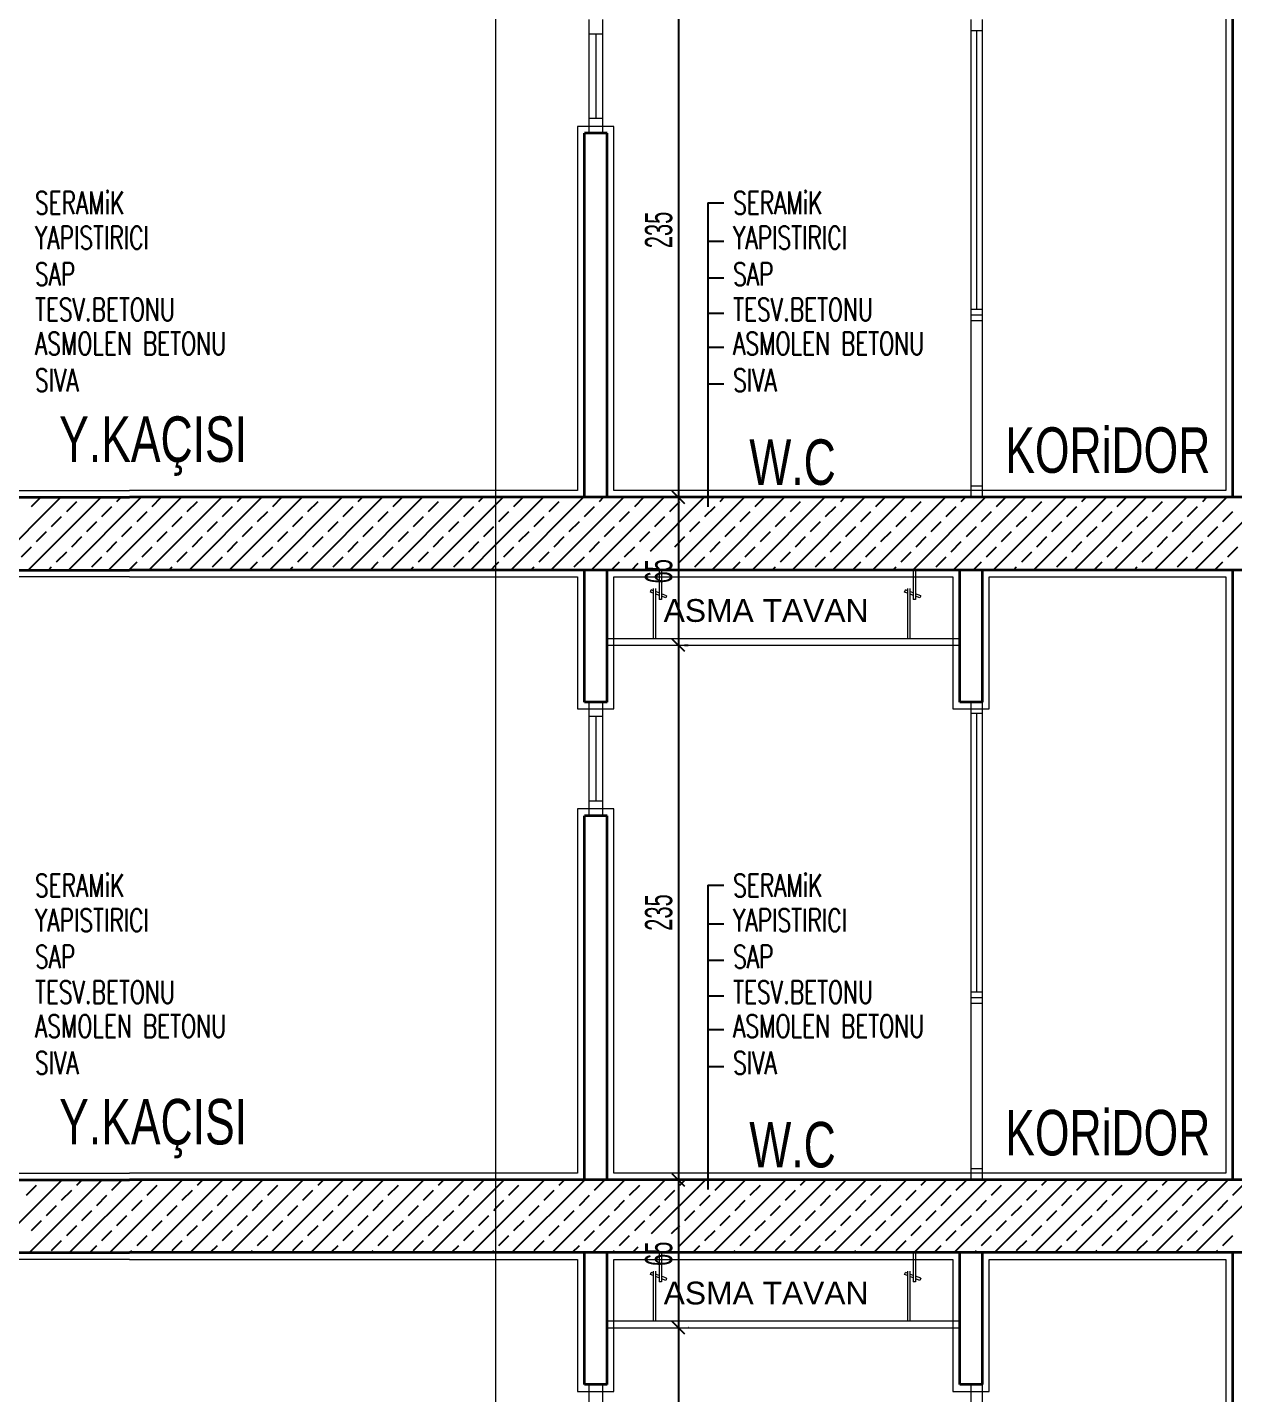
# Model space of a CAD drawing. Header units: inches. Extents: x -7543 to -822, y 102837 to 190349.
# Drawn here: x -827.2828 to -827.1767, y 102837.0451 to 102837.1652 of the extents above; entities that cross this region are included whole.
import ezdxf

# ---------------------------------------------------------------- set-up
doc = ezdxf.new("R2010")
doc.units = ezdxf.units.IN
doc.header["$MEASUREMENT"] = 0
doc.linetypes.add('__ZG_T_P__9', pattern=[22, 1, -10, 1, -10])
doc.layers.get('0').update_dxf_attribs({"lineweight": 25})
for name, color, linetype, lineweight, true_color in [('DUVAR', 7, 'Continuous', 35, 0xfc4642), ('KAPI', 7, 'Continuous', 18, 0xffb360), ('PENCERE', 7, 'Continuous', 18, 0xffb360)]:
    doc.layers.add(name, color=color, linetype=linetype, lineweight=lineweight, true_color=true_color)
for name, color, linetype, lineweight in [('ICOL', 55, 'Continuous', 25), ('SIVA', 150, 'Continuous', 15), ('TARAMA', 8, 'Continuous', 25), ('YAZI', 7, 'Continuous', 25)]:
    doc.layers.add(name, color=color, linetype=linetype, lineweight=lineweight)
doc.styles.add('arıal', font='arial.ttf', dxfattribs={"width": 0.7})
doc.styles.add('KAPı-PEN', font='simplex.shx', dxfattribs={"width": 0.7, "height": 10})
doc.styles.add('OLCU', font='tromand.shx', dxfattribs={"width": 0.6, "height": 12})
doc.styles.add('TURKCE', font='arial.ttf')

# ---------------------------------------------------------------- blocks, each defined once
blk = doc.blocks.new('_Oblique')
at = {"color": 0, "linetype": 'ByBlock', "lineweight": -2}
blk.add_line((-0.5, -0.5), (0.5, 0.5), dxfattribs=at)

msp = doc.modelspace()

# ---------------------------------------------------------------- linework, layer by layer
at = {"layer": 'DUVAR'}
for p, q in [((-827.17679, 102837.12388), (-827.17679, 102837.17748)), ((-827.23379, 102837.12388), (-827.23379, 102837.15588)), ((-827.23179, 102837.15588), (-827.23379, 102837.15588)), ((-827.23179, 102837.12388), (-827.23179, 102837.15588)), ((-827.48279, 102837.12388), (-827.27379, 102837.12388)), ((-827.47879, 102837.12388), (-827.27379, 102837.12388)), ((-827.06879, 102837.12388), (-827.27379, 102837.12388)), ((-827.06479, 102837.12388), (-827.27379, 102837.12388)), ((-827.48279, 102837.11748), (-827.27379, 102837.11748)), ((-827.48279, 102837.11748), (-827.27379, 102837.11748)), ((-827.06479, 102837.11748), (-827.27379, 102837.11748)), ((-827.06479, 102837.11748), (-827.27379, 102837.11748)), ((-827.23379, 102837.10588), (-827.23379, 102837.11748)), ((-827.23179, 102837.10588), (-827.23179, 102837.11748)), ((-827.20079, 102837.10588), (-827.20079, 102837.11748)), ((-827.19879, 102837.10588), (-827.19879, 102837.11748)), ((-827.17679, 102837.06388), (-827.17679, 102837.11748)), ((-827.23179, 102837.10588), (-827.23379, 102837.10588)), ((-827.19879, 102837.10588), (-827.20079, 102837.10588)), ((-827.23379, 102837.06388), (-827.23379, 102837.09588)), ((-827.23179, 102837.09588), (-827.23379, 102837.09588)), ((-827.23179, 102837.06388), (-827.23179, 102837.09588)), ((-827.48279, 102837.06388), (-827.27379, 102837.06388)), ((-827.47879, 102837.06388), (-827.27379, 102837.06388)), ((-827.06879, 102837.06388), (-827.27379, 102837.06388)), ((-827.06479, 102837.06388), (-827.27379, 102837.06388)), ((-827.48279, 102837.05748), (-827.27379, 102837.05748)), ((-827.48279, 102837.05748), (-827.27379, 102837.05748)), ((-827.06479, 102837.05748), (-827.27379, 102837.05748)), ((-827.06479, 102837.05748), (-827.27379, 102837.05748)), ((-827.23379, 102837.04588), (-827.23379, 102837.05748)), ((-827.23179, 102837.04588), (-827.23179, 102837.05748)), ((-827.20079, 102837.04588), (-827.20079, 102837.05748)), ((-827.19879, 102837.04588), (-827.19879, 102837.05748)), ((-827.17679, 102837.00388), (-827.17679, 102837.05748)), ((-827.23179, 102837.04588), (-827.23379, 102837.04588)), ((-827.19879, 102837.04588), (-827.20079, 102837.04588))]:
    msp.add_line(p, q, dxfattribs=at)
at = {"layer": 'ICOL'}
for p, q in [((-827.22552, 102837.17088), (-827.22552, 102837.12388)), ((-827.22552, 102837.12388), (-827.22552, 102837.11088)), ((-827.22552, 102837.11088), (-827.22552, 102837.06388)), ((-827.22552, 102837.06388), (-827.22552, 102837.05088)), ((-827.22552, 102837.05088), (-827.22552, 102837.00388))]:
    msp.add_line(p, q, dxfattribs=at)
at = {"layer": 'ICOL', "color": 53}
for p, q in [((-827.22594, 102837.12388), (-827.22468, 102837.12388)), ((-827.22594, 102837.12388), (-827.22468, 102837.12388)), ((-827.22499, 102837.11088), (-827.22468, 102837.11088)), ((-827.22499, 102837.11088), (-827.22468, 102837.11088)), ((-827.22528, 102837.06388), (-827.22468, 102837.06388)), ((-827.22528, 102837.06388), (-827.22468, 102837.06388)), ((-827.22464, 102837.05088), (-827.22468, 102837.05088)), ((-827.22464, 102837.05088), (-827.22468, 102837.05088))]:
    msp.add_line(p, q, dxfattribs=at)
at = {"layer": 'KAPI', "linetype": '__ZG_T_P__9'}
msp.add_line((-827.24157, 102836.67599), (-827.24157, 102837.3934), dxfattribs=at)
at = {"layer": 'KAPI'}
for p, q in [((-827.22722, 102837.11748), (-827.22722, 102837.11491)), ((-827.22702, 102837.11748), (-827.22702, 102837.11491)), ((-827.20487, 102837.11748), (-827.20487, 102837.11491)), ((-827.20467, 102837.11748), (-827.20467, 102837.11491)), ((-827.22799, 102837.11555), (-827.22792, 102837.11574)), ((-827.22773, 102837.11546), (-827.22799, 102837.11555)), ((-827.22773, 102837.11567), (-827.22792, 102837.11574)), ((-827.22773, 102837.11586), (-827.22773, 102837.11148)), ((-827.22753, 102837.11586), (-827.22753, 102837.11148)), ((-827.22722, 102837.11548), (-827.22753, 102837.11559)), ((-827.22722, 102837.11526), (-827.22753, 102837.11538)), ((-827.22702, 102837.11491), (-827.22722, 102837.11491)), ((-827.22657, 102837.11523), (-827.22702, 102837.1154)), ((-827.22664, 102837.11504), (-827.22702, 102837.11519)), ((-827.22657, 102837.11523), (-827.22664, 102837.11504)), ((-827.20564, 102837.11555), (-827.20557, 102837.11574)), ((-827.20539, 102837.11546), (-827.20564, 102837.11555)), ((-827.20539, 102837.11567), (-827.20557, 102837.11574)), ((-827.20539, 102837.11586), (-827.20539, 102837.11148)), ((-827.20519, 102837.11586), (-827.20519, 102837.11148)), ((-827.20487, 102837.11548), (-827.20519, 102837.11559)), ((-827.20487, 102837.11526), (-827.20519, 102837.11538)), ((-827.20467, 102837.11491), (-827.20487, 102837.11491)), ((-827.20422, 102837.11523), (-827.20467, 102837.1154)), ((-827.20429, 102837.11504), (-827.20467, 102837.11519)), ((-827.20422, 102837.11523), (-827.20429, 102837.11504)), ((-827.23179, 102837.11148), (-827.20079, 102837.11148)), ((-827.23179, 102837.11088), (-827.20079, 102837.11088)), ((-827.22722, 102837.05748), (-827.22722, 102837.05491)), ((-827.22702, 102837.05748), (-827.22702, 102837.05491)), ((-827.20487, 102837.05748), (-827.20487, 102837.05491)), ((-827.20467, 102837.05748), (-827.20467, 102837.05491)), ((-827.22773, 102837.05586), (-827.22773, 102837.05148)), ((-827.22753, 102837.05586), (-827.22753, 102837.05148)), ((-827.20539, 102837.05586), (-827.20539, 102837.05148)), ((-827.20519, 102837.05586), (-827.20519, 102837.05148)), ((-827.22799, 102837.05555), (-827.22792, 102837.05574)), ((-827.22773, 102837.05546), (-827.22799, 102837.05555)), ((-827.22773, 102837.05567), (-827.22792, 102837.05574)), ((-827.22722, 102837.05548), (-827.22753, 102837.05559)), ((-827.22722, 102837.05526), (-827.22753, 102837.05538)), ((-827.22702, 102837.05491), (-827.22722, 102837.05491)), ((-827.22657, 102837.05523), (-827.22702, 102837.0554)), ((-827.22664, 102837.05504), (-827.22702, 102837.05519)), ((-827.22657, 102837.05523), (-827.22664, 102837.05504)), ((-827.20564, 102837.05555), (-827.20557, 102837.05574)), ((-827.20539, 102837.05546), (-827.20564, 102837.05555)), ((-827.20539, 102837.05567), (-827.20557, 102837.05574)), ((-827.20487, 102837.05548), (-827.20519, 102837.05559)), ((-827.20487, 102837.05526), (-827.20519, 102837.05538)), ((-827.20467, 102837.05491), (-827.20487, 102837.05491)), ((-827.20422, 102837.05523), (-827.20467, 102837.0554)), ((-827.20429, 102837.05504), (-827.20467, 102837.05519)), ((-827.20422, 102837.05523), (-827.20429, 102837.05504)), ((-827.23179, 102837.05148), (-827.20079, 102837.05148)), ((-827.23179, 102837.05088), (-827.20079, 102837.05088))]:
    msp.add_line(p, q, dxfattribs=at)
at = {"layer": 'PENCERE'}
for p, q in [((-827.23339, 102837.16588), (-827.23339, 102837.15588)), ((-827.23219, 102837.16588), (-827.23219, 102837.15588)), ((-827.19979, 102837.12388), (-827.19979, 102837.16588)), ((-827.19879, 102837.12388), (-827.19879, 102837.16588)), ((-827.23219, 102837.1646), (-827.23339, 102837.1646)), ((-827.23279, 102837.1646), (-827.23279, 102837.15717)), ((-827.19879, 102837.16488), (-827.19979, 102837.16488)), ((-827.19929, 102837.14038), (-827.19929, 102837.16488)), ((-827.23219, 102837.15717), (-827.23339, 102837.15717)), ((-827.19879, 102837.14038), (-827.19979, 102837.14038)), ((-827.19879, 102837.13988), (-827.19979, 102837.13988)), ((-827.19879, 102837.13938), (-827.19979, 102837.13938)), ((-827.19979, 102837.12488), (-827.19879, 102837.12488)), ((-827.23339, 102837.10588), (-827.23339, 102837.09588)), ((-827.23219, 102837.10588), (-827.23219, 102837.09588)), ((-827.19979, 102837.06388), (-827.19979, 102837.10588)), ((-827.19879, 102837.06388), (-827.19879, 102837.10588)), ((-827.23219, 102837.1046), (-827.23339, 102837.1046)), ((-827.23279, 102837.1046), (-827.23279, 102837.09717)), ((-827.19879, 102837.10488), (-827.19979, 102837.10488)), ((-827.19929, 102837.08038), (-827.19929, 102837.10488)), ((-827.23219, 102837.09717), (-827.23339, 102837.09717)), ((-827.19879, 102837.08038), (-827.19979, 102837.08038)), ((-827.19879, 102837.07988), (-827.19979, 102837.07988)), ((-827.19879, 102837.07938), (-827.19979, 102837.07938)), ((-827.19979, 102837.06488), (-827.19879, 102837.06488)), ((-827.23339, 102837.04588), (-827.23339, 102837.03588)), ((-827.23219, 102837.04588), (-827.23219, 102837.03588)), ((-827.19979, 102837.00388), (-827.19979, 102837.04588)), ((-827.19879, 102837.00388), (-827.19879, 102837.04588))]:
    msp.add_line(p, q, dxfattribs=at)
at = {"layer": 'SIVA'}
for p, q in [((-827.17739, 102837.17688), (-827.17739, 102837.12448)), ((-827.23119, 102837.15648), (-827.23439, 102837.15648)), ((-827.23439, 102837.15648), (-827.23439, 102837.12448)), ((-827.23119, 102837.12448), (-827.23119, 102837.15648)), ((-827.31319, 102837.12448), (-827.27379, 102837.12448)), ((-827.23439, 102837.12448), (-827.27379, 102837.12448)), ((-827.17739, 102837.12448), (-827.23119, 102837.12448)), ((-827.27379, 102837.11688), (-827.31319, 102837.11688)), ((-827.27379, 102837.11688), (-827.23439, 102837.11688)), ((-827.23439, 102837.11688), (-827.23439, 102837.10528)), ((-827.23119, 102837.10528), (-827.23119, 102837.11688)), ((-827.23119, 102837.11688), (-827.20139, 102837.11688)), ((-827.20139, 102837.11688), (-827.20139, 102837.10528)), ((-827.19819, 102837.10528), (-827.19819, 102837.11688)), ((-827.19819, 102837.11688), (-827.17739, 102837.11688)), ((-827.17739, 102837.11688), (-827.17739, 102837.06448)), ((-827.23439, 102837.10528), (-827.23119, 102837.10528)), ((-827.20139, 102837.10528), (-827.19819, 102837.10528)), ((-827.23119, 102837.09648), (-827.23439, 102837.09648)), ((-827.23439, 102837.09648), (-827.23439, 102837.06448)), ((-827.23119, 102837.06448), (-827.23119, 102837.09648)), ((-827.31319, 102837.06448), (-827.27379, 102837.06448)), ((-827.23439, 102837.06448), (-827.27379, 102837.06448)), ((-827.17739, 102837.06448), (-827.23119, 102837.06448)), ((-827.27379, 102837.05688), (-827.31319, 102837.05688)), ((-827.27379, 102837.05688), (-827.23439, 102837.05688)), ((-827.23439, 102837.05688), (-827.23439, 102837.04528)), ((-827.23119, 102837.04528), (-827.23119, 102837.05688)), ((-827.23119, 102837.05688), (-827.20139, 102837.05688)), ((-827.20139, 102837.05688), (-827.20139, 102837.04528)), ((-827.19819, 102837.04528), (-827.19819, 102837.05688)), ((-827.19819, 102837.05688), (-827.17739, 102837.05688)), ((-827.17739, 102837.05688), (-827.17739, 102837.00448)), ((-827.23439, 102837.04528), (-827.23119, 102837.04528)), ((-827.20139, 102837.04528), (-827.19819, 102837.04528))]:
    msp.add_line(p, q, dxfattribs=at)
at = {"layer": 'TARAMA'}
for p, q in [((-827.28623, 102837.11748), (-827.27983, 102837.12388)), ((-827.28269, 102837.11748), (-827.27629, 102837.12388)), ((-827.28241, 102837.12307), (-827.28159, 102837.12388)), ((-827.27931, 102837.12263), (-827.27843, 102837.12352)), ((-827.27916, 102837.11748), (-827.27276, 102837.12388)), ((-827.27622, 102837.12219), (-827.27533, 102837.12307)), ((-827.27562, 102837.11748), (-827.26922, 102837.12388)), ((-827.27489, 102837.12352), (-827.27452, 102837.12388)), ((-827.27208, 102837.11748), (-827.26568, 102837.12388)), ((-827.2718, 102837.12307), (-827.27099, 102837.12388)), ((-827.26871, 102837.12263), (-827.26782, 102837.12352)), ((-827.26855, 102837.11748), (-827.26215, 102837.12388)), ((-827.26561, 102837.12219), (-827.26473, 102837.12307)), ((-827.26501, 102837.11748), (-827.25861, 102837.12388)), ((-827.26429, 102837.12352), (-827.26392, 102837.12388)), ((-827.26148, 102837.11748), (-827.25508, 102837.12388)), ((-827.26119, 102837.12307), (-827.26038, 102837.12388)), ((-827.2581, 102837.12263), (-827.25721, 102837.12352)), ((-827.25794, 102837.11748), (-827.25154, 102837.12388)), ((-827.25501, 102837.12219), (-827.25412, 102837.12307)), ((-827.25441, 102837.11748), (-827.24801, 102837.12388)), ((-827.25368, 102837.12352), (-827.25331, 102837.12388)), ((-827.25087, 102837.11748), (-827.24447, 102837.12388)), ((-827.25059, 102837.12307), (-827.24977, 102837.12388)), ((-827.24749, 102837.12263), (-827.24661, 102837.12352)), ((-827.24734, 102837.11748), (-827.24157, 102837.12325)), ((-827.2444, 102837.12219), (-827.24351, 102837.12307)), ((-827.24307, 102837.12352), (-827.2427, 102837.12388)), ((-827.24157, 102837.12325), (-827.24094, 102837.12388)), ((-827.24157, 102837.11972), (-827.2374, 102837.12388)), ((-827.24026, 102837.11748), (-827.23386, 102837.12388)), ((-827.23998, 102837.12307), (-827.23917, 102837.12388)), ((-827.23689, 102837.12263), (-827.236, 102837.12352)), ((-827.23673, 102837.11748), (-827.23033, 102837.12388)), ((-827.23379, 102837.12219), (-827.23291, 102837.12307)), ((-827.23319, 102837.11748), (-827.22679, 102837.12388)), ((-827.23247, 102837.12352), (-827.2321, 102837.12388)), ((-827.22937, 102837.12307), (-827.22856, 102837.12388)), ((-827.22799, 102837.11915), (-827.22326, 102837.12388)), ((-827.22628, 102837.12263), (-827.2254, 102837.12352)), ((-827.22545, 102837.11816), (-827.21972, 102837.12388)), ((-827.22319, 102837.12219), (-827.2223, 102837.12307)), ((-827.22259, 102837.11748), (-827.21619, 102837.12388)), ((-827.22186, 102837.12352), (-827.22149, 102837.12388)), ((-827.21905, 102837.11748), (-827.21265, 102837.12388)), ((-827.21877, 102837.12307), (-827.21796, 102837.12388)), ((-827.21567, 102837.12263), (-827.21479, 102837.12352)), ((-827.21552, 102837.11748), (-827.20912, 102837.12388)), ((-827.21258, 102837.12219), (-827.21169, 102837.12307)), ((-827.21198, 102837.11748), (-827.20558, 102837.12388)), ((-827.21125, 102837.12352), (-827.21088, 102837.12388)), ((-827.20845, 102837.11748), (-827.20205, 102837.12388)), ((-827.20816, 102837.12307), (-827.20735, 102837.12388)), ((-827.20507, 102837.12263), (-827.20418, 102837.12352)), ((-827.20491, 102837.11748), (-827.19851, 102837.12388)), ((-827.20197, 102837.12219), (-827.20109, 102837.12307)), ((-827.20137, 102837.11748), (-827.19497, 102837.12388)), ((-827.20065, 102837.12352), (-827.20028, 102837.12388)), ((-827.19784, 102837.11748), (-827.19144, 102837.12388)), ((-827.19755, 102837.12307), (-827.19674, 102837.12388)), ((-827.19446, 102837.12263), (-827.19358, 102837.12352)), ((-827.1943, 102837.11748), (-827.1879, 102837.12388)), ((-827.19137, 102837.12219), (-827.19048, 102837.12307)), ((-827.19077, 102837.11748), (-827.18437, 102837.12388)), ((-827.19004, 102837.12352), (-827.18967, 102837.12388)), ((-827.18723, 102837.11748), (-827.18083, 102837.12388)), ((-827.18695, 102837.12307), (-827.18614, 102837.12388)), ((-827.18385, 102837.12263), (-827.18297, 102837.12352)), ((-827.1837, 102837.11748), (-827.1773, 102837.12388)), ((-827.18076, 102837.12219), (-827.17988, 102837.12307)), ((-827.18016, 102837.11748), (-827.17376, 102837.12388)), ((-827.17943, 102837.12352), (-827.17906, 102837.12388)), ((-827.28064, 102837.12131), (-827.27975, 102837.12219)), ((-827.27312, 102837.12175), (-827.27224, 102837.12263)), ((-827.27003, 102837.12131), (-827.26915, 102837.12219)), ((-827.26252, 102837.12175), (-827.26163, 102837.12263)), ((-827.25942, 102837.12131), (-827.25854, 102837.12219)), ((-827.25191, 102837.12175), (-827.25103, 102837.12263)), ((-827.24882, 102837.12131), (-827.24793, 102837.12219)), ((-827.24131, 102837.12175), (-827.24042, 102837.12263)), ((-827.23821, 102837.12131), (-827.23733, 102837.12219)), ((-827.2307, 102837.12175), (-827.22981, 102837.12263)), ((-827.2276, 102837.12131), (-827.22672, 102837.12219)), ((-827.22009, 102837.12175), (-827.21921, 102837.12263)), ((-827.217, 102837.12131), (-827.21611, 102837.12219)), ((-827.20949, 102837.12175), (-827.2086, 102837.12263)), ((-827.20639, 102837.12131), (-827.20551, 102837.12219)), ((-827.19888, 102837.12175), (-827.19799, 102837.12263)), ((-827.19579, 102837.12131), (-827.1949, 102837.12219)), ((-827.18827, 102837.12175), (-827.18739, 102837.12263)), ((-827.18518, 102837.12131), (-827.18429, 102837.12219)), ((-827.17767, 102837.12175), (-827.17678, 102837.12263)), ((-827.28196, 102837.11998), (-827.28108, 102837.12086)), ((-827.27754, 102837.12086), (-827.27666, 102837.12175)), ((-827.27445, 102837.12042), (-827.27357, 102837.12131)), ((-827.27136, 102837.11998), (-827.27047, 102837.12086)), ((-827.26694, 102837.12086), (-827.26605, 102837.12175)), ((-827.26384, 102837.12042), (-827.26296, 102837.12131)), ((-827.26075, 102837.11998), (-827.25987, 102837.12086)), ((-827.25633, 102837.12086), (-827.25545, 102837.12175)), ((-827.25324, 102837.12042), (-827.25235, 102837.12131)), ((-827.25014, 102837.11998), (-827.24926, 102837.12086)), ((-827.24572, 102837.12086), (-827.24484, 102837.12175)), ((-827.24263, 102837.12042), (-827.24175, 102837.12131)), ((-827.23954, 102837.11998), (-827.23865, 102837.12086)), ((-827.23512, 102837.12086), (-827.23423, 102837.12175)), ((-827.23202, 102837.12042), (-827.23114, 102837.12131)), ((-827.22893, 102837.11998), (-827.22805, 102837.12086)), ((-827.22451, 102837.12086), (-827.22363, 102837.12175)), ((-827.22142, 102837.12042), (-827.22053, 102837.12131)), ((-827.21832, 102837.11998), (-827.21744, 102837.12086)), ((-827.2139, 102837.12086), (-827.21302, 102837.12175)), ((-827.21081, 102837.12042), (-827.20993, 102837.12131)), ((-827.20772, 102837.11998), (-827.20683, 102837.12086)), ((-827.2033, 102837.12086), (-827.20241, 102837.12175)), ((-827.2002, 102837.12042), (-827.19932, 102837.12131)), ((-827.19711, 102837.11998), (-827.19623, 102837.12086)), ((-827.19269, 102837.12086), (-827.19181, 102837.12175)), ((-827.1896, 102837.12042), (-827.18871, 102837.12131)), ((-827.1865, 102837.11998), (-827.18562, 102837.12086)), ((-827.18208, 102837.12086), (-827.1812, 102837.12175)), ((-827.17899, 102837.12042), (-827.17811, 102837.12131)), ((-827.28329, 102837.11865), (-827.28241, 102837.11954)), ((-827.27887, 102837.11954), (-827.27799, 102837.12042)), ((-827.27578, 102837.1191), (-827.27489, 102837.11998)), ((-827.27268, 102837.11865), (-827.2718, 102837.11954)), ((-827.26826, 102837.11954), (-827.26738, 102837.12042)), ((-827.26517, 102837.1191), (-827.26429, 102837.11998)), ((-827.26208, 102837.11865), (-827.26119, 102837.11954)), ((-827.25766, 102837.11954), (-827.25677, 102837.12042)), ((-827.25456, 102837.1191), (-827.25368, 102837.11998)), ((-827.25147, 102837.11865), (-827.25059, 102837.11954)), ((-827.24705, 102837.11954), (-827.24617, 102837.12042)), ((-827.24396, 102837.1191), (-827.24307, 102837.11998)), ((-827.2438, 102837.11748), (-827.24157, 102837.11972)), ((-827.24086, 102837.11865), (-827.23998, 102837.11954)), ((-827.23644, 102837.11954), (-827.23556, 102837.12042)), ((-827.23335, 102837.1191), (-827.23247, 102837.11998)), ((-827.23026, 102837.11865), (-827.22937, 102837.11954)), ((-827.22584, 102837.11954), (-827.22495, 102837.12042)), ((-827.22274, 102837.1191), (-827.22186, 102837.11998)), ((-827.21965, 102837.11865), (-827.21877, 102837.11954)), ((-827.21523, 102837.11954), (-827.21435, 102837.12042)), ((-827.21214, 102837.1191), (-827.21125, 102837.11998)), ((-827.20904, 102837.11865), (-827.20816, 102837.11954)), ((-827.20462, 102837.11954), (-827.20374, 102837.12042)), ((-827.20153, 102837.1191), (-827.20065, 102837.11998)), ((-827.19844, 102837.11865), (-827.19755, 102837.11954)), ((-827.19402, 102837.11954), (-827.19313, 102837.12042)), ((-827.19092, 102837.1191), (-827.19004, 102837.11998)), ((-827.18783, 102837.11865), (-827.18695, 102837.11954)), ((-827.18341, 102837.11954), (-827.18253, 102837.12042)), ((-827.18032, 102837.1191), (-827.17943, 102837.11998)), ((-827.17722, 102837.11865), (-827.17634, 102837.11954)), ((-827.2802, 102837.11821), (-827.27931, 102837.1191)), ((-827.2771, 102837.11777), (-827.27622, 102837.11865)), ((-827.26959, 102837.11821), (-827.26871, 102837.1191)), ((-827.2665, 102837.11777), (-827.26561, 102837.11865)), ((-827.25898, 102837.11821), (-827.2581, 102837.1191)), ((-827.25589, 102837.11777), (-827.25501, 102837.11865)), ((-827.24838, 102837.11821), (-827.24749, 102837.1191)), ((-827.24528, 102837.11777), (-827.2444, 102837.11865)), ((-827.23777, 102837.11821), (-827.23689, 102837.1191)), ((-827.23468, 102837.11777), (-827.23379, 102837.11865)), ((-827.22407, 102837.11777), (-827.22319, 102837.11865)), ((-827.21656, 102837.11821), (-827.21567, 102837.1191)), ((-827.21346, 102837.11777), (-827.21258, 102837.11865)), ((-827.20595, 102837.11821), (-827.20507, 102837.1191)), ((-827.20286, 102837.11777), (-827.20197, 102837.11865)), ((-827.19534, 102837.11821), (-827.19446, 102837.1191)), ((-827.19225, 102837.11777), (-827.19137, 102837.11865)), ((-827.18474, 102837.11821), (-827.18385, 102837.1191)), ((-827.18164, 102837.11777), (-827.18076, 102837.11865)), ((-827.28092, 102837.11748), (-827.28064, 102837.11777)), ((-827.27385, 102837.11748), (-827.27312, 102837.11821)), ((-827.27032, 102837.11748), (-827.27003, 102837.11777)), ((-827.26325, 102837.11748), (-827.26252, 102837.11821)), ((-827.25971, 102837.11748), (-827.25942, 102837.11777)), ((-827.25264, 102837.11748), (-827.25191, 102837.11821)), ((-827.2491, 102837.11748), (-827.24882, 102837.11777)), ((-827.24203, 102837.11748), (-827.24157, 102837.11795)), ((-827.24157, 102837.11795), (-827.24131, 102837.11821)), ((-827.2385, 102837.11748), (-827.23821, 102837.11777)), ((-827.23143, 102837.11748), (-827.2307, 102837.11821)), ((-827.22966, 102837.11748), (-827.22905, 102837.11809)), ((-827.22082, 102837.11748), (-827.22009, 102837.11821)), ((-827.21728, 102837.11748), (-827.217, 102837.11777)), ((-827.21021, 102837.11748), (-827.20949, 102837.11821)), ((-827.20668, 102837.11748), (-827.20639, 102837.11777)), ((-827.19961, 102837.11748), (-827.19888, 102837.11821)), ((-827.19607, 102837.11748), (-827.19579, 102837.11777)), ((-827.189, 102837.11748), (-827.18827, 102837.11821)), ((-827.18546, 102837.11748), (-827.18518, 102837.11777)), ((-827.17839, 102837.11748), (-827.17767, 102837.11821)), ((-827.28612, 102837.05748), (-827.27972, 102837.06388)), ((-827.28285, 102837.06253), (-827.28196, 102837.06341)), ((-827.28259, 102837.05748), (-827.27619, 102837.06388)), ((-827.28152, 102837.06385), (-827.28149, 102837.06388)), ((-827.27905, 102837.05748), (-827.27265, 102837.06388)), ((-827.27843, 102837.06341), (-827.27796, 102837.06388)), ((-827.27552, 102837.05748), (-827.26912, 102837.06388)), ((-827.27533, 102837.06297), (-827.27445, 102837.06385)), ((-827.27224, 102837.06253), (-827.27136, 102837.06341)), ((-827.27198, 102837.05748), (-827.26558, 102837.06388)), ((-827.27092, 102837.06385), (-827.27088, 102837.06388)), ((-827.26845, 102837.05748), (-827.26205, 102837.06388)), ((-827.26782, 102837.06341), (-827.26735, 102837.06388)), ((-827.26491, 102837.05748), (-827.25851, 102837.06388)), ((-827.26473, 102837.06297), (-827.26384, 102837.06385)), ((-827.26163, 102837.06253), (-827.26075, 102837.06341)), ((-827.26137, 102837.05748), (-827.25497, 102837.06388)), ((-827.26031, 102837.06385), (-827.26028, 102837.06388)), ((-827.25784, 102837.05748), (-827.25144, 102837.06388)), ((-827.25721, 102837.06341), (-827.25674, 102837.06388)), ((-827.2543, 102837.05748), (-827.2479, 102837.06388)), ((-827.25412, 102837.06297), (-827.25324, 102837.06385)), ((-827.25103, 102837.06253), (-827.25014, 102837.06341)), ((-827.25077, 102837.05748), (-827.24437, 102837.06388)), ((-827.2497, 102837.06385), (-827.24967, 102837.06388)), ((-827.24723, 102837.05748), (-827.24157, 102837.06315)), ((-827.24661, 102837.06341), (-827.24614, 102837.06388)), ((-827.24351, 102837.06297), (-827.24263, 102837.06385)), ((-827.24157, 102837.06315), (-827.24083, 102837.06388)), ((-827.24157, 102837.05961), (-827.2373, 102837.06388)), ((-827.24042, 102837.06253), (-827.23954, 102837.06341)), ((-827.24016, 102837.05748), (-827.23376, 102837.06388)), ((-827.2391, 102837.06385), (-827.23906, 102837.06388)), ((-827.23663, 102837.05748), (-827.23023, 102837.06388)), ((-827.236, 102837.06341), (-827.23553, 102837.06388)), ((-827.23309, 102837.05748), (-827.22669, 102837.06388)), ((-827.23291, 102837.06297), (-827.23202, 102837.06385)), ((-827.22981, 102837.06253), (-827.22893, 102837.06341)), ((-827.22849, 102837.06385), (-827.22846, 102837.06388)), ((-827.22789, 102837.05915), (-827.22315, 102837.06388)), ((-827.22545, 102837.05805), (-827.21962, 102837.06388)), ((-827.2254, 102837.06341), (-827.22492, 102837.06388)), ((-827.22248, 102837.05748), (-827.21608, 102837.06388)), ((-827.2223, 102837.06297), (-827.22142, 102837.06385)), ((-827.21921, 102837.06253), (-827.21832, 102837.06341)), ((-827.21895, 102837.05748), (-827.21255, 102837.06388)), ((-827.21788, 102837.06385), (-827.21785, 102837.06388)), ((-827.21541, 102837.05748), (-827.20901, 102837.06388)), ((-827.21479, 102837.06341), (-827.21432, 102837.06388)), ((-827.21188, 102837.05748), (-827.20548, 102837.06388)), ((-827.21169, 102837.06297), (-827.21081, 102837.06385)), ((-827.2086, 102837.06253), (-827.20772, 102837.06341)), ((-827.20834, 102837.05748), (-827.20194, 102837.06388)), ((-827.20728, 102837.06385), (-827.20724, 102837.06388)), ((-827.20481, 102837.05748), (-827.19841, 102837.06388)), ((-827.20418, 102837.06341), (-827.20371, 102837.06388)), ((-827.20127, 102837.05748), (-827.19487, 102837.06388)), ((-827.20109, 102837.06297), (-827.2002, 102837.06385)), ((-827.19799, 102837.06253), (-827.19711, 102837.06341)), ((-827.19773, 102837.05748), (-827.19133, 102837.06388)), ((-827.19667, 102837.06385), (-827.19664, 102837.06388)), ((-827.1942, 102837.05748), (-827.1878, 102837.06388)), ((-827.19358, 102837.06341), (-827.1931, 102837.06388)), ((-827.19066, 102837.05748), (-827.18426, 102837.06388)), ((-827.19048, 102837.06297), (-827.1896, 102837.06385)), ((-827.18739, 102837.06253), (-827.1865, 102837.06341)), ((-827.18713, 102837.05748), (-827.18073, 102837.06388)), ((-827.18606, 102837.06385), (-827.18603, 102837.06388)), ((-827.18359, 102837.05748), (-827.17719, 102837.06388)), ((-827.18297, 102837.06341), (-827.1825, 102837.06388)), ((-827.18006, 102837.05748), (-827.17366, 102837.06388)), ((-827.17988, 102837.06297), (-827.17899, 102837.06385)), ((-827.17678, 102837.06253), (-827.1759, 102837.06341)), ((-827.27975, 102837.06209), (-827.27887, 102837.06297)), ((-827.27666, 102837.06164), (-827.27578, 102837.06253)), ((-827.27357, 102837.0612), (-827.27268, 102837.06209)), ((-827.26915, 102837.06209), (-827.26826, 102837.06297)), ((-827.26605, 102837.06164), (-827.26517, 102837.06253)), ((-827.26296, 102837.0612), (-827.26208, 102837.06209)), ((-827.25854, 102837.06209), (-827.25766, 102837.06297)), ((-827.25545, 102837.06164), (-827.25456, 102837.06253)), ((-827.25235, 102837.0612), (-827.25147, 102837.06209)), ((-827.24793, 102837.06209), (-827.24705, 102837.06297)), ((-827.24484, 102837.06164), (-827.24396, 102837.06253)), ((-827.24157, 102837.06138), (-827.24086, 102837.06209)), ((-827.23733, 102837.06209), (-827.23644, 102837.06297)), ((-827.23423, 102837.06164), (-827.23335, 102837.06253)), ((-827.23114, 102837.0612), (-827.23026, 102837.06209)), ((-827.22672, 102837.06209), (-827.22584, 102837.06297)), ((-827.22363, 102837.06164), (-827.22274, 102837.06253)), ((-827.22053, 102837.0612), (-827.21965, 102837.06209)), ((-827.21611, 102837.06209), (-827.21523, 102837.06297)), ((-827.21302, 102837.06164), (-827.21214, 102837.06253)), ((-827.20993, 102837.0612), (-827.20904, 102837.06209)), ((-827.20551, 102837.06209), (-827.20462, 102837.06297)), ((-827.20241, 102837.06164), (-827.20153, 102837.06253)), ((-827.19932, 102837.0612), (-827.19844, 102837.06209)), ((-827.1949, 102837.06209), (-827.19402, 102837.06297)), ((-827.19181, 102837.06164), (-827.19092, 102837.06253)), ((-827.18871, 102837.0612), (-827.18783, 102837.06209)), ((-827.18429, 102837.06209), (-827.18341, 102837.06297)), ((-827.1812, 102837.06164), (-827.18032, 102837.06253)), ((-827.17811, 102837.0612), (-827.17722, 102837.06209)), ((-827.28108, 102837.06076), (-827.2802, 102837.06164)), ((-827.27799, 102837.06032), (-827.2771, 102837.0612)), ((-827.27489, 102837.05988), (-827.27401, 102837.06076)), ((-827.27047, 102837.06076), (-827.26959, 102837.06164)), ((-827.26738, 102837.06032), (-827.2665, 102837.0612)), ((-827.26429, 102837.05988), (-827.2634, 102837.06076)), ((-827.25987, 102837.06076), (-827.25898, 102837.06164)), ((-827.25677, 102837.06032), (-827.25589, 102837.0612)), ((-827.25368, 102837.05988), (-827.2528, 102837.06076)), ((-827.24926, 102837.06076), (-827.24838, 102837.06164)), ((-827.24617, 102837.06032), (-827.24528, 102837.0612)), ((-827.24307, 102837.05988), (-827.24219, 102837.06076)), ((-827.24175, 102837.0612), (-827.24157, 102837.06138)), ((-827.23865, 102837.06076), (-827.23777, 102837.06164)), ((-827.23556, 102837.06032), (-827.23468, 102837.0612)), ((-827.23247, 102837.05988), (-827.23158, 102837.06076)), ((-827.22805, 102837.06076), (-827.22716, 102837.06164)), ((-827.22495, 102837.06032), (-827.22407, 102837.0612)), ((-827.22186, 102837.05988), (-827.22098, 102837.06076)), ((-827.21744, 102837.06076), (-827.21656, 102837.06164)), ((-827.21435, 102837.06032), (-827.21346, 102837.0612)), ((-827.21125, 102837.05988), (-827.21037, 102837.06076)), ((-827.20683, 102837.06076), (-827.20595, 102837.06164)), ((-827.20374, 102837.06032), (-827.20286, 102837.0612)), ((-827.20065, 102837.05988), (-827.19976, 102837.06076)), ((-827.19623, 102837.06076), (-827.19534, 102837.06164)), ((-827.19313, 102837.06032), (-827.19225, 102837.0612)), ((-827.19004, 102837.05988), (-827.18916, 102837.06076)), ((-827.18562, 102837.06076), (-827.18474, 102837.06164)), ((-827.18253, 102837.06032), (-827.18164, 102837.0612)), ((-827.17943, 102837.05988), (-827.17855, 102837.06076)), ((-827.28241, 102837.05943), (-827.28152, 102837.06032)), ((-827.27931, 102837.05899), (-827.27843, 102837.05988)), ((-827.27622, 102837.05855), (-827.27533, 102837.05943)), ((-827.2718, 102837.05943), (-827.27092, 102837.06032)), ((-827.26871, 102837.05899), (-827.26782, 102837.05988)), ((-827.26561, 102837.05855), (-827.26473, 102837.05943)), ((-827.26119, 102837.05943), (-827.26031, 102837.06032)), ((-827.2581, 102837.05899), (-827.25721, 102837.05988)), ((-827.25501, 102837.05855), (-827.25412, 102837.05943)), ((-827.25059, 102837.05943), (-827.2497, 102837.06032)), ((-827.24749, 102837.05899), (-827.24661, 102837.05988)), ((-827.2444, 102837.05855), (-827.24351, 102837.05943)), ((-827.2437, 102837.05748), (-827.24157, 102837.05961)), ((-827.23998, 102837.05943), (-827.2391, 102837.06032)), ((-827.23689, 102837.05899), (-827.236, 102837.05988)), ((-827.23379, 102837.05855), (-827.23291, 102837.05943)), ((-827.22937, 102837.05943), (-827.22849, 102837.06032)), ((-827.22612, 102837.05915), (-827.2254, 102837.05988)), ((-827.22319, 102837.05855), (-827.2223, 102837.05943)), ((-827.21877, 102837.05943), (-827.21788, 102837.06032)), ((-827.21567, 102837.05899), (-827.21479, 102837.05988)), ((-827.21258, 102837.05855), (-827.21169, 102837.05943)), ((-827.20816, 102837.05943), (-827.20728, 102837.06032)), ((-827.20507, 102837.05899), (-827.20418, 102837.05988)), ((-827.20197, 102837.05855), (-827.20109, 102837.05943)), ((-827.19755, 102837.05943), (-827.19667, 102837.06032)), ((-827.19446, 102837.05899), (-827.19358, 102837.05988)), ((-827.19137, 102837.05855), (-827.19048, 102837.05943)), ((-827.18695, 102837.05943), (-827.18606, 102837.06032)), ((-827.18385, 102837.05899), (-827.18297, 102837.05988)), ((-827.18076, 102837.05855), (-827.17988, 102837.05943)), ((-827.28064, 102837.05767), (-827.27975, 102837.05855)), ((-827.27312, 102837.05811), (-827.27224, 102837.05899)), ((-827.27003, 102837.05767), (-827.26915, 102837.05855)), ((-827.26252, 102837.05811), (-827.26163, 102837.05899)), ((-827.25942, 102837.05767), (-827.25854, 102837.05855)), ((-827.25191, 102837.05811), (-827.25103, 102837.05899)), ((-827.24882, 102837.05767), (-827.24793, 102837.05855)), ((-827.24131, 102837.05811), (-827.24042, 102837.05899)), ((-827.23821, 102837.05767), (-827.23733, 102837.05855)), ((-827.2307, 102837.05811), (-827.22981, 102837.05899)), ((-827.22009, 102837.05811), (-827.21921, 102837.05899)), ((-827.217, 102837.05767), (-827.21611, 102837.05855)), ((-827.20949, 102837.05811), (-827.2086, 102837.05899)), ((-827.20639, 102837.05767), (-827.20551, 102837.05855)), ((-827.19888, 102837.05811), (-827.19799, 102837.05899)), ((-827.19579, 102837.05767), (-827.1949, 102837.05855)), ((-827.18827, 102837.05811), (-827.18739, 102837.05899)), ((-827.18518, 102837.05767), (-827.18429, 102837.05855)), ((-827.17767, 102837.05811), (-827.17678, 102837.05899)), ((-827.27728, 102837.05748), (-827.27666, 102837.05811)), ((-827.27375, 102837.05748), (-827.27357, 102837.05767)), ((-827.26668, 102837.05748), (-827.26605, 102837.05811)), ((-827.26314, 102837.05748), (-827.26296, 102837.05767)), ((-827.25607, 102837.05748), (-827.25545, 102837.05811)), ((-827.25254, 102837.05748), (-827.25235, 102837.05767)), ((-827.24546, 102837.05748), (-827.24484, 102837.05811)), ((-827.24193, 102837.05748), (-827.24175, 102837.05767)), ((-827.23486, 102837.05748), (-827.23423, 102837.05811)), ((-827.23132, 102837.05748), (-827.23114, 102837.05767)), ((-827.22955, 102837.05748), (-827.22905, 102837.05799)), ((-827.22425, 102837.05748), (-827.22363, 102837.05811)), ((-827.22072, 102837.05748), (-827.22053, 102837.05767)), ((-827.21364, 102837.05748), (-827.21302, 102837.05811)), ((-827.21011, 102837.05748), (-827.20993, 102837.05767)), ((-827.20304, 102837.05748), (-827.20241, 102837.05811)), ((-827.1995, 102837.05748), (-827.19932, 102837.05767)), ((-827.19243, 102837.05748), (-827.19181, 102837.05811)), ((-827.1889, 102837.05748), (-827.18871, 102837.05767)), ((-827.18182, 102837.05748), (-827.1812, 102837.05811)), ((-827.17829, 102837.05748), (-827.17811, 102837.05767))]:
    msp.add_line(p, q, dxfattribs=at)
at = {"layer": 'YAZI'}
for p, q in [((-827.22294, 102837.14977), (-827.22154, 102837.14977)), ((-827.22294, 102837.14977), (-827.22294, 102837.12303)), ((-827.22294, 102837.14639), (-827.22154, 102837.14639)), ((-827.22294, 102837.14318), (-827.22154, 102837.14318)), ((-827.22294, 102837.14007), (-827.22154, 102837.14007)), ((-827.22294, 102837.13709), (-827.22154, 102837.13709)), ((-827.22294, 102837.13385), (-827.22154, 102837.13385)), ((-827.22294, 102837.08977), (-827.22154, 102837.08977)), ((-827.22294, 102837.08977), (-827.22294, 102837.06303)), ((-827.22294, 102837.08639), (-827.22154, 102837.08639)), ((-827.22294, 102837.08318), (-827.22154, 102837.08318)), ((-827.22294, 102837.08007), (-827.22154, 102837.08007)), ((-827.22294, 102837.07709), (-827.22154, 102837.07709)), ((-827.22294, 102837.07385), (-827.22154, 102837.07385))]:
    msp.add_line(p, q, dxfattribs=at)

# ---------------------------------------------------------------- block references
at = {"layer": 'ICOL', "xscale": 0.001080000001820736, "yscale": 0.001080000001820736, "zscale": 0.001080000001820736}
for p, rotation in [((-827.22552, 102837.12388), 90), ((-827.22552, 102837.12388), 270), ((-827.22552, 102837.11088), 90), ((-827.22552, 102837.11088), 270), ((-827.22552, 102837.06388), 90), ((-827.22552, 102837.06388), 270), ((-827.22552, 102837.05088), 90), ((-827.22552, 102837.05088), 270)]:
    msp.add_blockref('_Oblique', p, dxfattribs=dict(at, rotation=rotation))

# ---------------------------------------------------------------- texts
at = {"layer": 'ICOL', "char_height": 0.0024, "attachment_point": 5, "rotation": 90, "style": 'OLCU'}
for s, insert in [('\\A1;235', (-827.22725, 102837.14738)), ('\\A1;65', (-827.22725, 102837.11738)), ('\\A1;235', (-827.22725, 102837.08738)), ('\\A1;65', (-827.22725, 102837.05738))]:
    msp.add_mtext(s, dxfattribs=dict(at, insert=insert))
at = {"layer": 'YAZI', "width": 0.7}
for s, height, style, p in [('SERAMiK', 0.002, 'KAPı-PEN', (-827.28209, 102837.14876)), ('SERAMiK', 0.002, 'KAPı-PEN', (-827.22071, 102837.14876)), ('YAPISTIRICI', 0.002, 'KAPı-PEN', (-827.28209, 102837.1457)), ('YAPISTIRICI', 0.002, 'KAPı-PEN', (-827.22071, 102837.1457)), ('SAP', 0.002, 'KAPı-PEN', (-827.28209, 102837.1425)), ('SAP', 0.002, 'KAPı-PEN', (-827.22071, 102837.1425)), ('TESV.BETONU', 0.002, 'KAPı-PEN', (-827.28209, 102837.13938)), ('TESV.BETONU', 0.002, 'KAPı-PEN', (-827.22071, 102837.13938)), ('ASMOLEN BETONU', 0.002, 'KAPı-PEN', (-827.28209, 102837.1364)), ('ASMOLEN BETONU', 0.002, 'KAPı-PEN', (-827.22071, 102837.1364)), ('SIVA', 0.002, 'KAPı-PEN', (-827.28209, 102837.13317)), ('SIVA', 0.002, 'KAPı-PEN', (-827.22071, 102837.13317)), ('Y.KAÇISI', 0.004, 'arıal', (-827.27997, 102837.12699)), ('KORiDOR', 0.004, 'arıal', (-827.19679, 102837.12603)), ('W.C', 0.004, 'arıal', (-827.21929, 102837.12497)), ('SERAMiK', 0.002, 'KAPı-PEN', (-827.28209, 102837.08876)), ('SERAMiK', 0.002, 'KAPı-PEN', (-827.22071, 102837.08876)), ('YAPISTIRICI', 0.002, 'KAPı-PEN', (-827.28209, 102837.0857)), ('YAPISTIRICI', 0.002, 'KAPı-PEN', (-827.22071, 102837.0857)), ('SAP', 0.002, 'KAPı-PEN', (-827.28209, 102837.0825)), ('SAP', 0.002, 'KAPı-PEN', (-827.22071, 102837.0825)), ('TESV.BETONU', 0.002, 'KAPı-PEN', (-827.28209, 102837.07938)), ('TESV.BETONU', 0.002, 'KAPı-PEN', (-827.22071, 102837.07938)), ('ASMOLEN BETONU', 0.002, 'KAPı-PEN', (-827.28209, 102837.0764)), ('ASMOLEN BETONU', 0.002, 'KAPı-PEN', (-827.22071, 102837.0764)), ('SIVA', 0.002, 'KAPı-PEN', (-827.28209, 102837.07317)), ('SIVA', 0.002, 'KAPı-PEN', (-827.22071, 102837.07317)), ('Y.KAÇISI', 0.004, 'arıal', (-827.27997, 102837.06699)), ('KORiDOR', 0.004, 'arıal', (-827.19679, 102837.06603)), ('W.C', 0.004, 'arıal', (-827.21929, 102837.06497))]:
    msp.add_text(s, height=height, dxfattribs=dict(at, style=style)).set_placement(p)
at = {"layer": 'YAZI', "style": 'TURKCE'}
for p in [(-827.22682, 102837.11293, -0.00076), (-827.22682, 102837.05293, -0.00076)]:
    msp.add_text('ASMA TAVAN', height=0.002, dxfattribs=at).set_placement(p)

doc.saveas('drawing.dxf')
